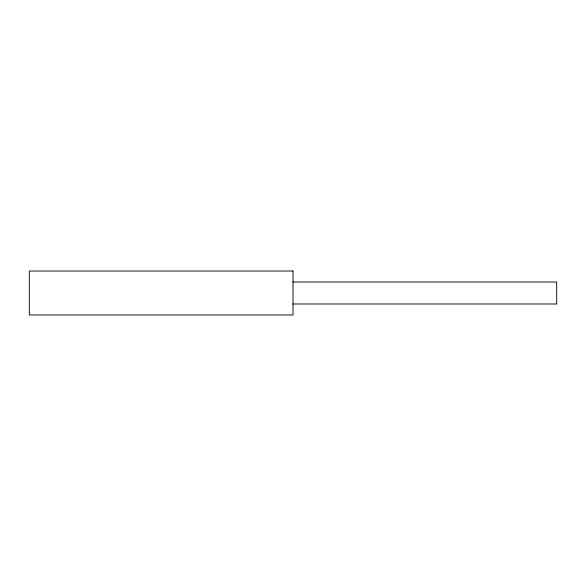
<?xml version="1.0" encoding="UTF-8"?>
<svg xmlns="http://www.w3.org/2000/svg" width="586" height="586" viewBox="0 0 586 586"><rect width="100%" height="100%" fill="white"/><g stroke="black" fill="none" stroke-linecap="round" stroke-linejoin="round"><path stroke-width="0.88" d="M293 282.012L556.7 282.012L556.7 303.988L293 303.988M293 271.025L29.3 271.025L29.3 314.975L293 314.975L293 271.025"/></g></svg>
